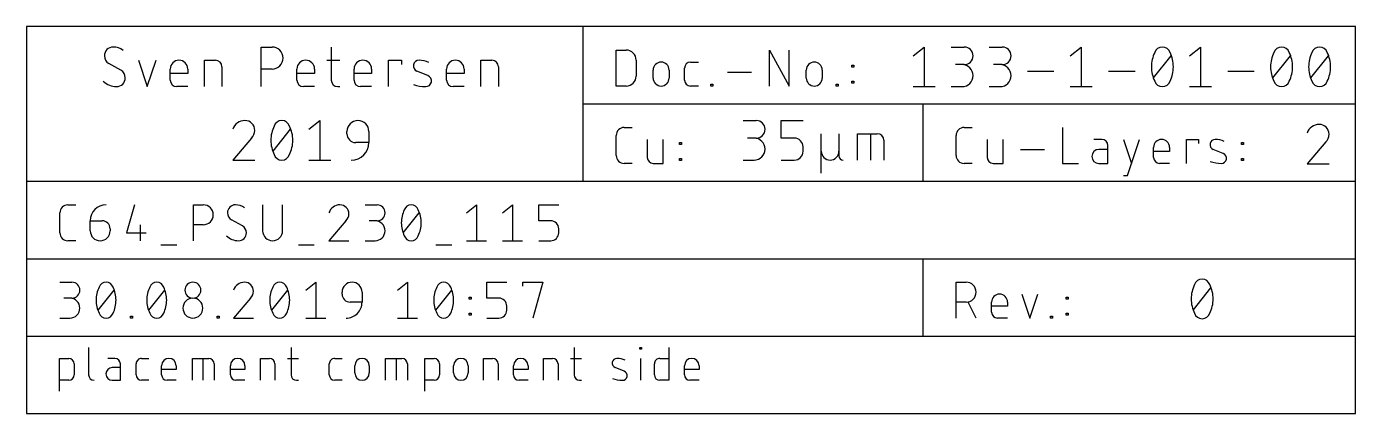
# Model space of a CAD drawing. Extents: x 0 to 90, y 0 to 113.
# Drawn here: x 0 to 54.6, y 96.7 to 112.6 of the extents above; entities that cross this region are included whole.
import ezdxf

# ---------------------------------------------------------------- set-up
doc = ezdxf.new("R2010")
doc.units = 0
doc.layers.add('21', color=253, linetype='CONTINUOUS')
doc.layers.add('48', color=253, linetype='CONTINUOUS')

msp = doc.modelspace()

# ---------------------------------------------------------------- linework, layer by layer
at = {"layer": '21'}
for p, q in [((1.3589, 97.5889), (1.3589, 98.9351)), ((1.3589, 98.9351), (1.7328, 98.9351)), ((2.5485, 99.3839), (2.5485, 98.262)), ((3.632, 98.9351), (3.3329, 98.9351)), ((4.725, 98.9351), (5.0241, 98.9351)), ((6.813, 98.0376), (6.813, 98.9351)), ((6.813, 98.9351), (7.4861, 98.9351)), ((7.2617, 98.0376), (7.2617, 98.9351)), ((9.609, 98.0376), (9.609, 98.9351)), ((9.609, 98.9351), (9.983, 98.9351)), ((10.7198, 98.9351), (11.1685, 98.9351)), ((10.8694, 99.3839), (10.8694, 98.262)), ((12.6643, 98.9351), (12.9635, 98.9351)), ((14.7524, 98.0376), (14.7524, 98.9351)), ((14.7524, 98.9351), (15.4255, 98.9351)), ((15.2011, 98.0376), (15.2011, 98.9351)), ((16.3706, 97.5889), (16.3706, 98.9351)), ((16.3706, 98.9351), (16.7446, 98.9351)), ((18.7804, 98.0376), (18.7804, 98.9351)), ((18.7804, 98.9351), (19.1543, 98.9351)), ((21.2443, 98.0376), (21.2443, 98.9351)), ((21.2443, 98.9351), (21.6182, 98.9351)), ((22.355, 98.9351), (22.8038, 98.9351)), ((22.5046, 99.3839), (22.5046, 98.262)), ((25.2019, 99.3091), (25.2019, 99.3839)), ((25.2019, 99.3839), (25.2767, 99.3839)), ((25.2767, 99.3091), (25.2019, 99.3091)), ((25.2393, 98.0376), (25.2393, 98.9351)), ((25.2767, 99.3839), (25.2767, 99.3091)), ((26.0229, 98.9351), (26.3968, 98.9351)), ((26.3968, 99.3839), (26.3968, 98.0376)), ((1.9572, 98.7108), (1.9572, 98.262)), ((3.8564, 98.5612), (3.5199, 98.5612)), ((3.8564, 98.0376), (3.8564, 98.7108)), ((4.5006, 98.262), (4.5006, 98.7108)), ((5.5481, 98.262), (5.5481, 98.636)), ((6.1464, 98.4864), (5.5481, 98.4864)), ((6.1464, 98.636), (6.1464, 98.4864)), ((7.7105, 98.7108), (7.7105, 98.0376)), ((8.3771, 98.262), (8.3771, 98.636)), ((8.9754, 98.4864), (8.3771, 98.4864)), ((8.9754, 98.636), (8.9754, 98.4864)), ((10.2074, 98.7108), (10.2074, 98.0376)), ((12.44, 98.262), (12.44, 98.7108)), ((13.4875, 98.3368), (13.4875, 98.636)), ((14.0858, 98.636), (14.0858, 98.3368)), ((15.6498, 98.7108), (15.6498, 98.0376)), ((16.969, 98.7108), (16.969, 98.262)), ((17.5484, 98.3368), (17.5484, 98.636)), ((18.1467, 98.636), (18.1467, 98.3368)), ((19.3787, 98.7108), (19.3787, 98.0376)), ((20.0123, 98.262), (20.0123, 98.636)), ((20.6106, 98.4864), (20.0123, 98.4864)), ((20.6106, 98.636), (20.6106, 98.4864)), ((21.8426, 98.7108), (21.8426, 98.0376)), ((24.5594, 98.4116), (24.1854, 98.5612)), ((25.7985, 98.262), (25.7985, 98.7108)), ((27.0391, 98.262), (27.0391, 98.636)), ((27.6374, 98.4864), (27.0391, 98.4864)), ((27.6374, 98.636), (27.6374, 98.4864)), ((1.7328, 98.0376), (1.3589, 98.0376)), ((3.5199, 98.0376), (3.8564, 98.0376)), ((5.0241, 98.0376), (4.725, 98.0376)), ((6.1464, 98.0376), (5.7725, 98.0376)), ((8.9754, 98.0376), (8.6014, 98.0376)), ((11.0937, 98.0376), (11.1685, 98.0376)), ((12.9635, 98.0376), (12.6643, 98.0376)), ((16.7446, 98.0376), (16.3706, 98.0376)), ((20.6106, 98.0376), (20.2367, 98.0376)), ((22.729, 98.0376), (22.8038, 98.0376)), ((26.3968, 98.0376), (26.0229, 98.0376)), ((27.6374, 98.0376), (27.2635, 98.0376))]:
    msp.add_line(p, q, dxfattribs=at)
for centre, radius, start, end in [((1.7328, 98.7108), 0.2244, 0, 90), ((3.632, 98.7108), 0.2244, 0, 90), ((4.725, 98.7108), 0.2244, 89.9992, 180), ((5.8473, 98.636), 0.2992, 0, 180), ((7.4861, 98.7108), 0.2244, 0, 90), ((8.6762, 98.636), 0.2992, 0, 180), ((9.983, 98.7108), 0.2244, 0, 90), ((12.6643, 98.7108), 0.2244, 89.9992, 180), ((13.7866, 98.636), 0.2992, 0, 180), ((15.4255, 98.7108), 0.2244, 0, 90), ((16.7446, 98.7108), 0.2244, 0, 90), ((17.8475, 98.636), 0.2992, 0, 180), ((19.1543, 98.7108), 0.2244, 0, 90), ((20.3115, 98.636), 0.2992, 0, 180), ((21.6182, 98.7108), 0.2244, 0, 90), ((24.2574, 98.7412), 0.1939, 89.181, 248.1986), ((24.2481, 98.0859), 0.8493, 65.7609, 89.181), ((26.0229, 98.7108), 0.2244, 89.9992, 180), ((27.3382, 98.636), 0.2992, 0, 180), ((3.5199, 98.2994), 0.2618, 90, 270), ((13.7866, 98.3368), 0.2992, 180, 0), ((17.8475, 98.3368), 0.2992, 180, 0), ((24.4874, 98.2315), 0.1939, 269.181, 68.1986), ((1.7328, 98.262), 0.2244, 270.0008, 0), ((2.7729, 98.262), 0.2244, 180, 270), ((4.725, 98.262), 0.2244, 180, 270), ((5.7725, 98.262), 0.2244, 180, 270), ((8.6014, 98.262), 0.2244, 180, 270), ((11.0937, 98.262), 0.2244, 180, 270), ((12.6643, 98.262), 0.2244, 180, 270), ((16.7446, 98.262), 0.2244, 270.0008, 0), ((20.2367, 98.262), 0.2244, 180, 270), ((22.729, 98.262), 0.2244, 180, 270), ((24.5027, 99.306), 1.2684, 250.2096, 269.181), ((26.0229, 98.262), 0.2244, 180, 270), ((27.2635, 98.262), 0.2244, 180, 270)]:
    msp.add_arc(centre, radius, start, end, dxfattribs=at)
at = {"layer": '48'}
for p, q in [((22.86, 112.5538), (0, 112.5538)), ((0, 112.5538), (0, 106.2037)), ((54.61, 112.5538), (22.86, 112.5538)), ((22.86, 112.5538), (22.86, 109.3788)), ((54.61, 109.3788), (54.61, 112.5538)), ((9.6355, 110.09), (9.6355, 111.7156)), ((9.6355, 111.7156), (10.087, 111.7156)), ((12.5171, 111.7156), (12.5171, 110.3609)), ((24.2316, 110.1154), (24.2316, 111.5886)), ((24.2316, 111.5886), (24.6408, 111.5886)), ((30.5248, 110.1154), (30.5248, 111.5886)), ((30.5248, 111.5886), (31.3432, 110.1154)), ((31.3432, 110.1154), (31.3432, 111.5886)), ((36.43, 111.3543), (36.8815, 111.7156)), ((36.8815, 111.7156), (36.8815, 110.09)), ((37.9931, 111.7156), (38.5349, 111.7156)), ((39.5562, 111.7156), (40.0981, 111.7156)), ((42.8909, 111.3543), (43.3424, 111.7156)), ((43.3424, 111.7156), (43.3424, 110.09)), ((47.7886, 111.3543), (48.2402, 111.7156)), ((48.2402, 111.7156), (48.2402, 110.09)), ((3.8759, 110.7673), (3.3792, 111.0382)), ((4.5985, 111.1737), (4.9597, 110.09)), ((4.9597, 110.09), (5.321, 111.1737)), ((7.3079, 110.09), (7.3079, 111.1737)), ((7.3079, 111.1737), (7.7594, 111.1737)), ((8.0304, 110.9028), (8.0304, 110.09)), ((12.3365, 111.1737), (12.8783, 111.1737)), ((14.8715, 110.09), (14.8715, 111.1737)), ((14.8715, 111.1737), (15.4133, 111.1737)), ((15.4133, 111.1737), (15.4133, 110.9931)), ((18.6666, 110.09), (18.6666, 111.1737)), ((18.6666, 111.1737), (19.1181, 111.1737)), ((19.3891, 110.9028), (19.3891, 110.09)), ((25.05, 111.1793), (25.05, 110.5246)), ((27.2865, 111.0975), (27.6139, 111.0975)), ((33.9158, 110.8929), (33.9158, 110.9747)), ((33.9158, 110.9747), (33.9976, 110.9747)), ((33.9976, 110.8929), (33.9158, 110.8929)), ((33.9976, 110.9747), (33.9976, 110.8929)), ((38.5349, 110.9931), (38.1737, 110.9931)), ((40.0981, 110.9931), (39.7368, 110.9931)), ((46.3158, 110.4512), (47.0383, 111.3543)), ((51.2136, 110.4512), (51.9361, 111.3543)), ((52.7767, 110.4512), (53.4992, 111.3543)), ((5.9011, 110.3609), (5.9011, 110.8124)), ((6.6236, 110.6318), (5.9011, 110.6318)), ((6.6236, 110.8124), (6.6236, 110.6318)), ((10.087, 110.8124), (9.6355, 110.8124)), ((11.1115, 110.3609), (11.1115, 110.8124)), ((11.834, 110.6318), (11.1115, 110.6318)), ((11.834, 110.8124), (11.834, 110.6318)), ((13.4562, 110.3609), (13.4562, 110.8124)), ((14.1786, 110.6318), (13.4562, 110.6318)), ((14.1786, 110.8124), (14.1786, 110.6318)), ((16.4921, 110.5415), (16.0405, 110.7221)), ((17.2598, 110.3609), (17.2598, 110.8124)), ((17.9822, 110.6318), (17.2598, 110.6318)), ((17.9822, 110.8124), (17.9822, 110.6318)), ((25.7505, 110.4427), (25.7505, 110.7701)), ((26.4052, 110.7701), (26.4052, 110.4427)), ((27.041, 110.3609), (27.041, 110.852)), ((28.8077, 110.6883), (29.7898, 110.6883)), ((32.0436, 110.4427), (32.0436, 110.7701)), ((32.6984, 110.7701), (32.6984, 110.4427)), ((33.9158, 110.2381), (33.9158, 110.32)), ((33.9158, 110.32), (33.9976, 110.32)), ((33.9976, 110.32), (33.9976, 110.2381)), ((41.1332, 110.7221), (42.2169, 110.7221)), ((44.4679, 110.7221), (45.5516, 110.7221)), ((49.3657, 110.7221), (50.4494, 110.7221)), ((6.6236, 110.09), (6.172, 110.09)), ((11.834, 110.09), (11.3824, 110.09)), ((12.788, 110.09), (12.8783, 110.09)), ((14.1786, 110.09), (13.7271, 110.09)), ((17.9822, 110.09), (17.5307, 110.09)), ((24.6408, 110.1154), (24.2316, 110.1154)), ((27.6139, 110.1154), (27.2865, 110.1154)), ((28.1181, 110.1154), (28.1181, 110.1972)), ((28.1181, 110.1972), (28.2, 110.1972)), ((28.2, 110.1154), (28.1181, 110.1154)), ((28.2, 110.1972), (28.2, 110.1154)), ((33.2716, 110.1154), (33.2716, 110.1972)), ((33.2716, 110.1972), (33.3534, 110.1972)), ((33.3534, 110.1154), (33.2716, 110.1154)), ((33.3534, 110.1972), (33.3534, 110.1154)), ((33.9976, 110.2381), (33.9158, 110.2381)), ((36.43, 110.09), (37.3331, 110.09)), ((37.9931, 110.09), (38.4446, 110.09)), ((39.5562, 110.09), (40.0077, 110.09)), ((42.8909, 110.09), (43.794, 110.09)), ((47.7886, 110.09), (48.6917, 110.09)), ((22.86, 109.3788), (22.86, 106.2037)), ((22.86, 109.3788), (36.83, 109.3788)), ((36.83, 109.3788), (54.61, 109.3788)), ((36.83, 109.3788), (36.83, 106.2037)), ((54.61, 106.2037), (54.61, 109.3788)), ((11.6013, 108.3381), (12.0528, 108.6993)), ((12.0528, 108.6993), (12.0528, 107.0737)), ((29.445, 108.6993), (29.9868, 108.6993)), ((31.0081, 107.9768), (31.0081, 108.6993)), ((31.0081, 108.6993), (31.9112, 108.6993)), ((10.1284, 107.4349), (10.8509, 108.3381)), ((13.1644, 108.1574), (13.1644, 108.2477)), ((14.0675, 108.2477), (14.0675, 107.7962)), ((24.559, 108.4136), (24.8864, 108.4136)), ((32.6606, 106.5318), (32.6606, 108.1574)), ((33.3831, 108.1574), (33.3831, 107.4349)), ((34.1482, 107.0737), (34.1482, 108.1574)), ((34.1482, 108.1574), (34.961, 108.1574)), ((34.6901, 107.0737), (34.6901, 108.1574)), ((38.529, 108.4136), (38.8564, 108.4136)), ((42.5708, 108.4136), (42.5708, 106.9404)), ((9.2427, 107.9768), (8.475, 107.0737)), ((14.0675, 107.7962), (13.5256, 107.7962)), ((24.2316, 107.2677), (24.2316, 108.0862)), ((25.5077, 107.9225), (25.5077, 107.1859)), ((26.1624, 106.9404), (26.1624, 107.9225)), ((26.8347, 107.7179), (26.8347, 107.7997)), ((26.8347, 107.7997), (26.9166, 107.7997)), ((26.9166, 107.7179), (26.8347, 107.7179)), ((26.9166, 107.7997), (26.9166, 107.7179)), ((29.9868, 107.9768), (29.6256, 107.9768)), ((31.5499, 107.9768), (31.0081, 107.9768)), ((31.9112, 107.4349), (31.9112, 107.6156)), ((35.2319, 107.8865), (35.2319, 107.0737)), ((38.2016, 107.2677), (38.2016, 108.0862)), ((39.4777, 107.9225), (39.4777, 107.1859)), ((40.1324, 106.9404), (40.1324, 107.9225)), ((44.1889, 107.9225), (43.8615, 107.9225)), ((44.4344, 106.9404), (44.4344, 107.677)), ((45.0771, 107.9225), (45.4045, 106.9404)), ((45.2408, 106.4493), (45.7319, 107.9225)), ((46.3159, 107.1859), (46.3159, 107.5951)), ((46.9707, 107.5951), (46.9707, 107.4314)), ((47.6643, 106.9404), (47.6643, 107.9225)), ((47.6643, 107.9225), (48.1553, 107.9225)), ((48.1553, 107.9225), (48.1553, 107.7588)), ((49.9224, 107.7179), (49.9224, 107.7997)), ((49.9224, 107.7997), (50.0043, 107.7997)), ((50.0043, 107.7179), (49.9224, 107.7179)), ((50.0043, 107.7997), (50.0043, 107.7179)), ((53.3901, 107.8181), (52.6225, 106.915)), ((8.475, 107.0737), (9.3781, 107.0737)), ((11.6013, 107.0737), (12.5044, 107.0737)), ((26.8347, 107.0631), (26.8347, 107.145)), ((26.8347, 107.145), (26.9166, 107.145)), ((26.9166, 107.0631), (26.8347, 107.0631)), ((26.9166, 107.145), (26.9166, 107.0631)), ((29.445, 107.0737), (29.8965, 107.0737)), ((31.0081, 107.0737), (31.5499, 107.0737)), ((33.3831, 107.4349), (33.3831, 107.2543)), ((40.8501, 107.5133), (41.8322, 107.5133)), ((44.4344, 107.5133), (44.0661, 107.5133)), ((46.9707, 107.4314), (46.3159, 107.4314)), ((49.1769, 107.3496), (48.7677, 107.5133)), ((49.9224, 107.0631), (49.9224, 107.145)), ((49.9224, 107.145), (50.0043, 107.145)), ((50.0043, 107.0631), (49.9224, 107.0631)), ((50.0043, 107.145), (50.0043, 107.0631)), ((24.8864, 106.9404), (24.559, 106.9404)), ((25.7532, 106.9404), (26.1624, 106.9404)), ((38.8564, 106.9404), (38.529, 106.9404)), ((39.7232, 106.9404), (40.1324, 106.9404)), ((42.5708, 106.9404), (43.2256, 106.9404)), ((44.0661, 106.9404), (44.4344, 106.9404)), ((46.9707, 106.9404), (46.5615, 106.9404)), ((52.6225, 106.915), (53.5256, 106.915)), ((0, 106.2037), (0, 103.0288)), ((0, 106.2037), (22.86, 106.2037)), ((22.86, 106.2037), (36.83, 106.2037)), ((36.83, 106.2037), (54.61, 106.2037)), ((45.0771, 106.4493), (45.2408, 106.4493)), ((54.61, 103.0288), (54.61, 106.2037)), ((1.3716, 104.0927), (1.3716, 104.9112)), ((1.699, 105.2386), (2.0264, 105.2386)), ((4.4293, 105.2386), (4.102, 104.0927)), ((6.8534, 103.7653), (6.8534, 105.2386)), ((6.8534, 105.2386), (7.2627, 105.2386)), ((9.7014, 105.2386), (9.7014, 104.1746)), ((10.5198, 104.1746), (10.5198, 105.2386)), ((13.9134, 105.2386), (14.4044, 105.2386)), ((15.4818, 104.0927), (16.1365, 104.9112)), ((18.0758, 104.9112), (18.485, 105.2386)), ((18.485, 105.2386), (18.485, 103.7653)), ((19.5624, 104.9112), (19.9716, 105.2386)), ((19.9716, 105.2386), (19.9716, 103.7653)), ((21.0489, 104.5838), (21.0489, 105.2386)), ((21.0489, 105.2386), (21.8674, 105.2386)), ((2.6154, 104.5838), (3.1064, 104.5838)), ((2.6154, 104.1746), (2.6154, 104.5838)), ((4.6749, 104.4201), (4.6749, 103.7653)), ((7.2627, 104.4201), (6.8534, 104.4201)), ((8.8696, 104.3792), (8.4194, 104.6247)), ((13.1225, 104.5838), (12.4268, 103.7653)), ((14.4044, 104.5838), (14.0771, 104.5838)), ((21.54, 104.5838), (21.0489, 104.5838)), ((2.0264, 103.7653), (1.699, 103.7653)), ((3.4338, 104.2564), (3.4338, 104.1746)), ((4.102, 104.0927), (4.9204, 104.0927)), ((12.4268, 103.7653), (13.2452, 103.7653)), ((13.9134, 103.7653), (14.3226, 103.7653)), ((18.0758, 103.7653), (18.8942, 103.7653)), ((19.5624, 103.7653), (20.3808, 103.7653)), ((21.0489, 103.7653), (21.54, 103.7653)), ((21.8674, 104.0927), (21.8674, 104.2564)), ((5.5217, 103.6017), (6.1765, 103.6017)), ((11.1707, 103.6017), (11.8255, 103.6017)), ((16.8197, 103.6017), (17.4745, 103.6017)), ((0, 103.0288), (0, 99.8538)), ((0, 103.0288), (36.83, 103.0288)), ((36.83, 103.0288), (54.61, 103.0288)), ((36.83, 103.0288), (36.83, 99.8538)), ((54.61, 99.8538), (54.61, 103.0288)), ((1.3716, 102.0636), (1.8627, 102.0636)), ((2.94, 100.9177), (3.5948, 101.7362)), ((5.0212, 100.9177), (5.676, 101.7362)), ((10.0756, 100.9177), (10.7303, 101.7362)), ((11.4803, 101.7362), (11.8895, 102.0636)), ((11.8895, 102.0636), (11.8895, 100.5904)), ((12.9669, 101.5725), (12.9669, 101.6543)), ((13.7853, 101.6543), (13.7853, 101.2451)), ((15.2463, 101.7362), (15.6555, 102.0636)), ((15.6555, 102.0636), (15.6555, 100.5904)), ((16.8147, 100.9177), (17.4695, 101.7362)), ((18.9132, 101.4088), (18.9132, 102.0636)), ((18.9132, 102.0636), (19.7316, 102.0636)), ((20.3997, 101.8999), (20.3997, 102.0636)), ((20.3997, 102.0636), (21.2182, 102.0636)), ((21.2182, 102.0636), (20.809, 100.5904)), ((38.2016, 100.5904), (38.2016, 102.0636)), ((38.2016, 102.0636), (38.6108, 102.0636)), ((47.9503, 100.9262), (48.6728, 101.8293)), ((1.8627, 101.4088), (1.5353, 101.4088)), ((9.2028, 101.4088), (8.5072, 100.5904)), ((13.7853, 101.2451), (13.2942, 101.2451)), ((18.1913, 101.3679), (18.1913, 101.4497)), ((18.1913, 101.4497), (18.2732, 101.4497)), ((18.2732, 101.3679), (18.1913, 101.3679)), ((18.2732, 101.4497), (18.2732, 101.3679)), ((19.4042, 101.4088), (18.9132, 101.4088)), ((19.7316, 100.9177), (19.7316, 101.0814)), ((38.6108, 101.2451), (38.2016, 101.2451)), ((39.02, 100.5904), (38.6927, 101.2451)), ((39.6596, 100.8359), (39.6596, 101.2451)), ((40.3143, 101.0814), (39.6596, 101.0814)), ((40.3143, 101.2451), (40.3143, 101.0814)), ((40.8984, 101.5725), (41.2258, 100.5904)), ((41.2258, 100.5904), (41.5532, 101.5725)), ((42.721, 101.3679), (42.721, 101.4497)), ((42.721, 101.4497), (42.8028, 101.4497)), ((42.8028, 101.3679), (42.721, 101.3679)), ((42.8028, 101.4497), (42.8028, 101.3679)), ((1.3716, 100.5904), (1.7808, 100.5904)), ((4.2671, 100.5904), (4.2671, 100.6722)), ((4.2671, 100.6722), (4.3489, 100.6722)), ((4.3489, 100.5904), (4.2671, 100.5904)), ((4.3489, 100.6722), (4.3489, 100.5904)), ((7.8349, 100.5904), (7.8349, 100.6722)), ((7.8349, 100.6722), (7.9167, 100.6722)), ((7.9167, 100.5904), (7.8349, 100.5904)), ((7.9167, 100.6722), (7.9167, 100.5904)), ((8.5072, 100.5904), (9.3256, 100.5904)), ((11.4803, 100.5904), (12.2987, 100.5904)), ((15.2463, 100.5904), (16.0647, 100.5904)), ((18.1913, 100.7131), (18.1913, 100.795)), ((18.1913, 100.795), (18.2732, 100.795)), ((18.2732, 100.7131), (18.1913, 100.7131)), ((18.2732, 100.795), (18.2732, 100.7131)), ((18.9132, 100.5904), (19.4042, 100.5904)), ((40.3143, 100.5904), (39.9051, 100.5904)), ((42.0768, 100.5904), (42.0768, 100.6722)), ((42.0768, 100.6722), (42.1586, 100.6722)), ((42.1586, 100.5904), (42.0768, 100.5904)), ((42.1586, 100.6722), (42.1586, 100.5904)), ((42.721, 100.7131), (42.721, 100.795)), ((42.721, 100.795), (42.8028, 100.795)), ((42.8028, 100.7131), (42.721, 100.7131)), ((42.8028, 100.795), (42.8028, 100.7131)), ((0, 99.8538), (0, 96.6788)), ((0, 99.8538), (36.83, 99.8538)), ((36.83, 99.8538), (54.61, 99.8538)), ((54.61, 96.6788), (54.61, 99.8538)), ((0, 96.6788), (54.61, 96.6788))]:
    msp.add_line(p, q, dxfattribs=at)
for centre, radius, start, end in [((3.5598, 111.3543), 0.3612, 89.9995, 180), ((3.5598, 111.0382), 0.6773, 53.1301, 89.9995), ((10.087, 111.264), 0.4516, 270, 90), ((24.6408, 111.1793), 0.4092, 359.9996, 90), ((38.5349, 111.3543), 0.3612, 270, 90), ((40.0981, 111.3543), 0.3612, 270, 90), ((47.5651, 110.9028), 1.3396, 154.0109, 180.0001), ((46.6771, 111.3814), 0.3342, 90.0001, 161.0756), ((46.6771, 111.3814), 0.3342, 18.9248, 90), ((45.789, 110.9028), 1.3396, 360, 25.9891), ((52.4629, 110.9028), 1.3396, 154.0109, 180.0001), ((51.5748, 111.3814), 0.3342, 90.0001, 161.0756), ((51.5748, 111.3814), 0.3342, 18.9248, 90), ((50.6868, 110.9028), 1.3396, 360, 25.9891), ((54.026, 110.9028), 1.3396, 154.0109, 180.0001), ((53.138, 111.3814), 0.3342, 90.0001, 161.0756), ((53.138, 111.3814), 0.3342, 18.9248, 90), ((52.2499, 110.9028), 1.3396, 360, 25.9891), ((3.5655, 111.3543), 0.3669, 179.9998, 239.49), ((6.2623, 110.8124), 0.3612, 0, 180), ((7.7594, 110.9027), 0.2709, 0.0007, 90), ((11.4727, 110.8124), 0.3612, 0, 180), ((13.8174, 110.8124), 0.3612, 0, 180), ((16.1275, 110.9395), 0.2342, 89.1818, 248.1988), ((16.1162, 110.1482), 1.0256, 65.7611, 89.1818), ((17.621, 110.8124), 0.3612, 0, 180), ((19.1181, 110.9027), 0.2709, 0.0007, 90), ((26.0778, 110.7701), 0.3274, 0, 180), ((27.2865, 110.852), 0.2455, 90, 180), ((32.371, 110.7701), 0.3274, 0, 180), ((38.4446, 110.5415), 0.4516, 270, 90), ((40.0077, 110.5415), 0.4516, 270, 90), ((47.5651, 110.9028), 1.3396, 180, 205.9889), ((45.789, 110.9028), 1.3396, 334.0111, 360), ((52.4629, 110.9028), 1.3396, 180, 205.9889), ((50.6868, 110.9028), 1.3396, 334.0111, 360), ((54.0261, 110.9028), 1.3396, 180, 205.9889), ((52.2499, 110.9028), 1.3396, 334.0111, 360), ((3.6953, 110.8531), 0.7631, 224.7608, 269.9999), ((3.6953, 110.4512), 0.3612, 270, 0), ((3.6897, 110.4512), 0.3669, 0, 59.4898), ((6.172, 110.3609), 0.2709, 180, 270), ((11.3824, 110.3609), 0.2709, 180, 270), ((12.788, 110.3609), 0.2709, 180, 270), ((13.7271, 110.3609), 0.2709, 180, 270), ((16.4051, 110.3241), 0.2342, 269.1818, 68.1988), ((17.5307, 110.3609), 0.2709, 180, 270), ((24.6408, 110.5246), 0.4092, 270.0004, 360), ((26.0778, 110.4427), 0.3274, 180, 0), ((27.2865, 110.3609), 0.2455, 180, 270), ((32.371, 110.4427), 0.3274, 180, 0), ((46.6771, 110.4241), 0.3342, 198.925, 270), ((46.6771, 110.4241), 0.3342, 269.9999, 341.0745), ((51.5748, 110.4241), 0.3342, 198.925, 270), ((51.5748, 110.4241), 0.3342, 269.9999, 341.0745), ((53.138, 110.4241), 0.3342, 198.925, 270), ((53.138, 110.4241), 0.3342, 269.9999, 341.0745), ((16.4236, 111.6214), 1.5316, 250.2089, 269.1818), ((8.9717, 108.1772), 0.5221, 90.0001, 162.0549), ((8.9717, 108.2929), 0.4064, 0, 90), ((10.4897, 108.3651), 0.3342, 90.0001, 161.0756), ((10.4897, 108.3651), 0.3342, 18.9248, 90), ((13.6159, 108.2477), 0.4516, 0, 180), ((29.9868, 108.3381), 0.3612, 270, 90), ((8.9416, 108.2929), 0.4365, 313.6036, 359.9997), ((11.3778, 107.8865), 1.3396, 154.0109, 180.0001), ((9.6016, 107.8865), 1.3396, 360, 25.9891), ((13.5256, 108.1574), 0.3612, 180, 270), ((24.559, 108.0862), 0.3274, 90.0005, 180), ((34.961, 107.8865), 0.2709, 0, 90), ((38.529, 108.0862), 0.3274, 90.0005, 180), ((53.1192, 108.0184), 0.5221, 90.0001, 162.0549), ((53.1192, 108.1342), 0.4064, 0, 90), ((53.089, 108.1342), 0.4365, 313.6036, 359.9997), ((11.3778, 107.8865), 1.3396, 180, 205.9889), ((9.6016, 107.8865), 1.3396, 334.0111, 360), ((13.345, 107.7962), 0.7225, 270, 0), ((29.8965, 107.5253), 0.4516, 270, 90), ((31.5499, 107.6156), 0.3612, 0, 90), ((44.1889, 107.677), 0.2455, 0, 90), ((46.6433, 107.5951), 0.3274, 0, 180), ((48.8465, 107.7103), 0.2122, 89.1816, 248.1986), ((48.8362, 106.9931), 0.9294, 65.761, 89.1816), ((10.4897, 107.4079), 0.3342, 198.925, 270), ((10.4897, 107.4079), 0.3342, 269.9999, 341.0745), ((24.559, 107.2677), 0.3274, 180, 270), ((25.7532, 107.1859), 0.2455, 180, 270), ((31.5499, 107.4349), 0.3612, 270, 0), ((33.0219, 107.4349), 0.3612, 180, 0), ((33.5637, 107.2543), 0.1806, 180, 270), ((38.529, 107.2677), 0.3274, 180, 270), ((39.7232, 107.1859), 0.2455, 180, 270), ((44.0661, 107.2268), 0.2865, 90, 270), ((46.5615, 107.1859), 0.2455, 180, 270), ((49.0981, 107.1525), 0.2122, 269.1816, 68.1989), ((49.1149, 108.3282), 1.388, 250.2089, 269.1815), ((1.699, 104.9112), 0.3274, 90.0005, 180), ((3.2701, 104.5838), 0.6548, 90.0003, 180), ((7.2627, 104.8293), 0.4092, 270, 90), ((8.5831, 104.9112), 0.3274, 89.9995, 180), ((8.5882, 104.9112), 0.3325, 180.0001, 239.4891), ((8.5831, 104.6247), 0.6138, 53.1301, 89.9994), ((12.8769, 104.7654), 0.4732, 90, 162.0549), ((12.8769, 104.8702), 0.3683, 0, 90), ((12.8497, 104.8702), 0.3956, 313.6022, 0), ((14.4044, 104.9112), 0.3274, 270, 90), ((16.614, 104.502), 1.214, 154.0109, 180), ((15.8092, 104.9357), 0.3028, 90, 161.0756), ((15.8092, 104.9357), 0.3028, 18.9237, 90.0001), ((15.0044, 104.502), 1.214, 360, 25.9897), ((3.1064, 104.2564), 0.3274, 0, 90), ((8.7008, 104.0927), 0.3325, 0.0001, 59.4901), ((14.3226, 104.1746), 0.4092, 270, 90), ((16.614, 104.502), 1.214, 180, 205.9889), ((15.0044, 104.502), 1.214, 334.0105, 359.9999), ((21.54, 104.2564), 0.3274, 0, 90), ((1.699, 104.0927), 0.3274, 180, 270), ((3.0246, 104.1746), 0.4092, 180, 0), ((8.7059, 104.4569), 0.6916, 224.7606, 269.9999), ((8.7059, 104.0927), 0.3274, 270, 0), ((10.1106, 104.1746), 0.4092, 180, 0), ((15.8092, 104.0682), 0.3028, 198.9251, 270.0001), ((15.8092, 104.0682), 0.3028, 270, 341.0759), ((21.54, 104.0927), 0.3274, 270, 359.9995), ((48.3115, 101.8564), 0.3342, 90.0001, 161.0756), ((48.3115, 101.8564), 0.3342, 18.9248, 90), ((1.8627, 101.7362), 0.3274, 270, 90), ((4.0722, 101.327), 1.214, 154.0109, 180), ((3.2674, 101.7607), 0.3028, 90, 161.0756), ((3.2674, 101.7607), 0.3028, 18.9237, 90.0001), ((2.4626, 101.327), 1.214, 360, 25.9897), ((6.1534, 101.327), 1.214, 154.0109, 180), ((5.3486, 101.7607), 0.3028, 90, 161.0756), ((5.3486, 101.7607), 0.3028, 18.9237, 90.0001), ((4.5438, 101.327), 1.214, 360, 25.9897), ((6.8352, 101.7362), 0.3274, 0, 180), ((6.8352, 101.7362), 0.3274, 180, 0), ((8.9573, 101.5904), 0.4732, 90, 162.0549), ((8.9573, 101.6953), 0.3683, 0, 90), ((8.93, 101.6953), 0.3956, 313.6022, 0), ((11.2078, 101.327), 1.214, 154.0109, 180), ((10.4029, 101.7607), 0.3028, 90, 161.0756), ((10.4029, 101.7607), 0.3028, 18.9237, 90.0001), ((9.5982, 101.327), 1.214, 360, 25.9897), ((13.3761, 101.6543), 0.4092, 0, 180), ((17.9469, 101.327), 1.214, 154.0109, 180), ((17.1421, 101.7607), 0.3028, 90, 161.0756), ((17.1421, 101.7607), 0.3028, 18.9237, 90.0001), ((16.3373, 101.327), 1.214, 360, 25.9897), ((38.6108, 101.6543), 0.4092, 270, 90), ((49.1996, 101.3778), 1.3396, 154.0109, 180.0001), ((47.4234, 101.3778), 1.3396, 360, 25.9891), ((1.7808, 100.9996), 0.4092, 270, 90), ((4.0722, 101.327), 1.214, 180, 205.9889), ((2.4626, 101.327), 1.214, 334.0105, 359.9999), ((6.1534, 101.327), 1.214, 180, 205.9889), ((4.5438, 101.327), 1.214, 334.0105, 359.9999), ((6.8352, 100.9996), 0.4092, 0, 180), ((11.2078, 101.327), 1.214, 180, 205.9889), ((9.5981, 101.327), 1.214, 334.0105, 359.9999), ((13.2942, 101.5725), 0.3274, 179.9995, 270), ((13.1306, 101.2451), 0.6548, 269.9997, 360), ((17.9469, 101.327), 1.214, 180, 205.9889), ((16.3373, 101.327), 1.214, 334.0105, 359.9999), ((19.4042, 101.0814), 0.3274, 0, 90), ((39.987, 101.2451), 0.3274, 0, 180), ((49.1996, 101.3778), 1.3396, 180, 205.9889), ((47.4234, 101.3778), 1.3396, 334.0111, 360), ((3.2674, 100.8932), 0.3028, 198.9251, 270.0001), ((3.2674, 100.8932), 0.3028, 270, 341.0759), ((5.3486, 100.8932), 0.3028, 198.9251, 270.0001), ((5.3486, 100.8932), 0.3028, 270, 341.0759), ((6.8352, 100.9996), 0.4092, 180, 0), ((10.4029, 100.8932), 0.3028, 198.9251, 270.0001), ((10.4029, 100.8932), 0.3028, 270, 341.0759), ((17.1421, 100.8932), 0.3028, 198.9251, 270.0001), ((17.1421, 100.8932), 0.3028, 270, 341.0759), ((19.4042, 100.9177), 0.3274, 270, 359.9995), ((39.9051, 100.8359), 0.2455, 180, 270), ((48.3115, 100.8991), 0.3342, 198.925, 270), ((48.3115, 100.8991), 0.3342, 269.9999, 341.0745)]:
    msp.add_arc(centre, radius, start, end, dxfattribs=at)

doc.saveas('drawing.dxf')
